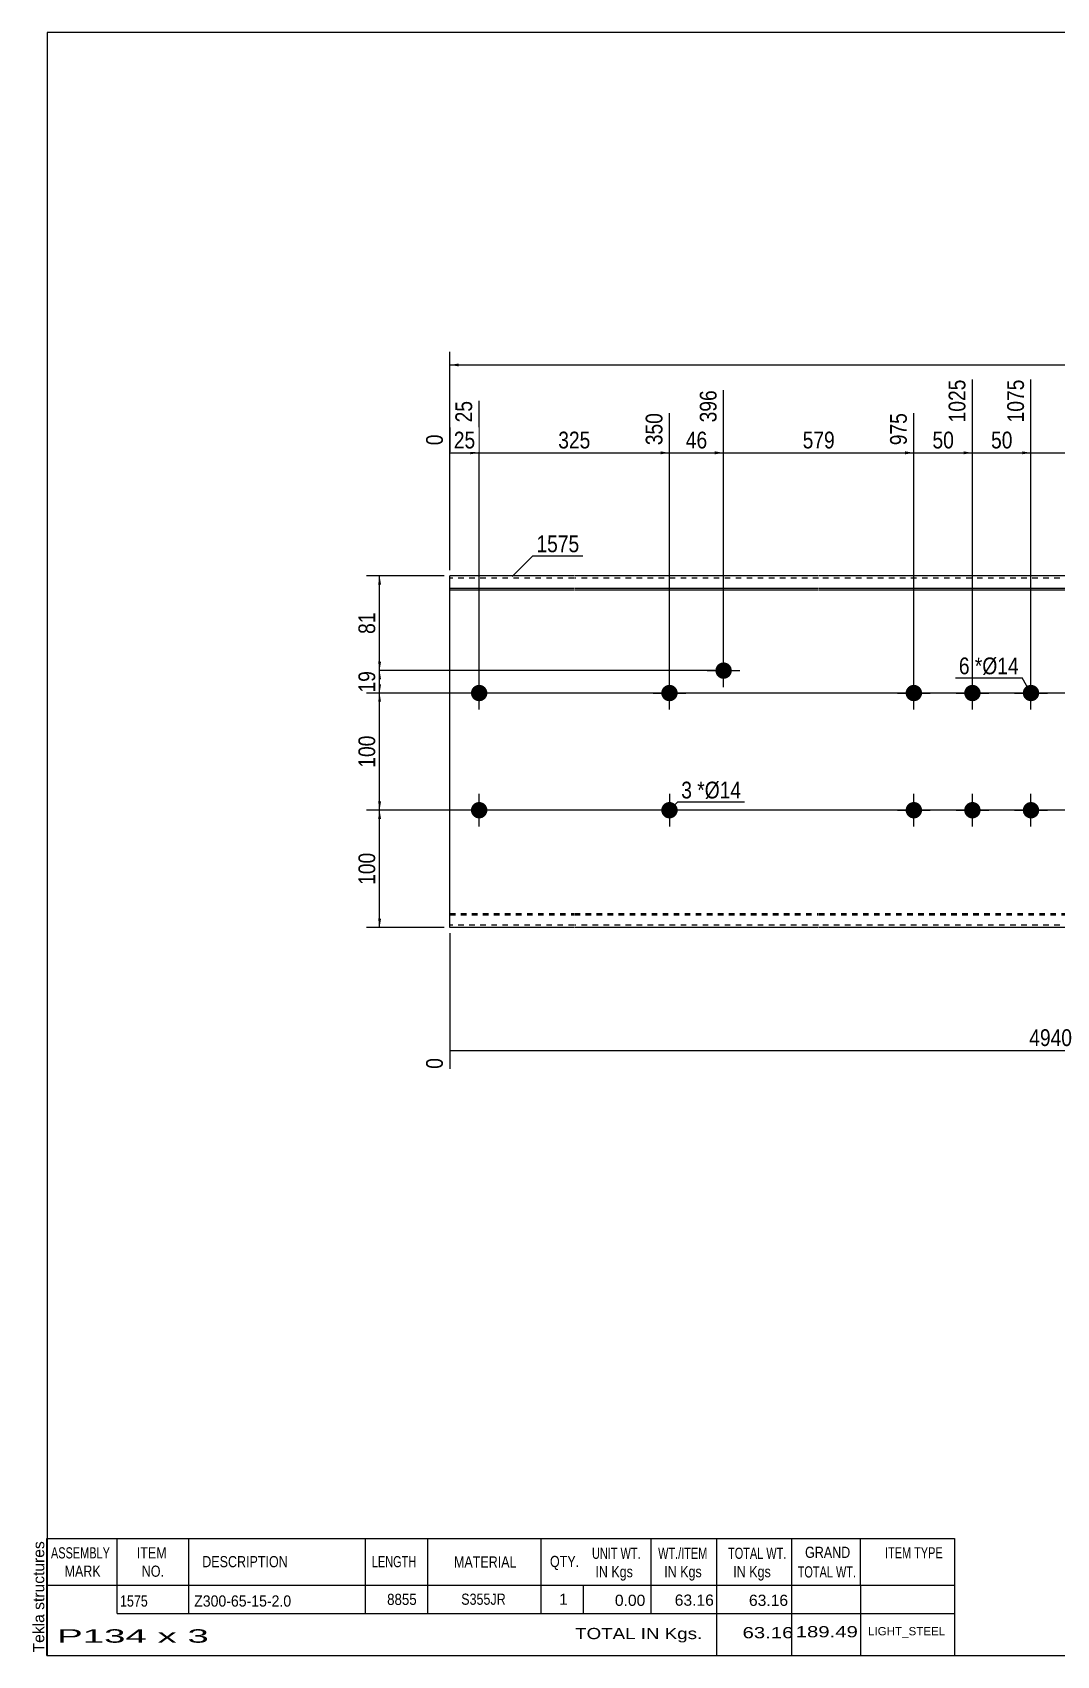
# Model space of a CAD drawing. Header units: millimetres. Extents: x -71 to 331, y -154 to 123.
# Drawn here: x -71.3 to 103.6, y -154.3 to 122.8 of the extents above; entities that cross this region are included whole.
import ezdxf

# ---------------------------------------------------------------- set-up
doc = ezdxf.new("R2010")
doc.units = ezdxf.units.MM
doc.linetypes.add('DXK_LINE_DOT1', pattern=[1.8814, 0.9407, -0.9407])
doc.styles.add('Arial', font='ARIAL.TTF', dxfattribs={"height": 0.2})
doc.styles.add('Arial Narrow', font='ARIALN.TTF', dxfattribs={"height": 0.2})

# ---------------------------------------------------------------- blocks, each defined once
blk = doc.blocks.new('Unknown-629086831-1833')
at = {"color": 5, "linetype": 'Continuous'}
for p, q in [((331.25, 122.75), (-68.75, 122.75)), ((-68.75, 122.75), (-68.75, -154.25)), ((331.25, -154.25), (331.25, 122.75)), ((-68.75, -154.25), (331.25, -154.25))]:
    blk.add_line(p, q, dxfattribs=at)
at = {"color": 174, "linetype": 'Continuous', "style": 'Arial'}
blk.add_text('Tekla structures', height=1.9102, rotation=90, dxfattribs=at).set_placement((-69.25, -153.75))
blk = doc.blocks.new('Part-629086831-1218 - 1203')
at = {"color": 2, "linetype": 'Continuous'}
for p, q in [((0, -30), (0, 30)), ((21.19, 30), (0, 30)), ((0, 27.88), (21.19, 27.88)), ((62.92, 30), (21.29, 30)), ((21.29, 27.88), (62.92, 27.88)), ((115.41, 30), (63.02, 30)), ((63.02, 27.88), (115.41, 27.88)), ((157.14, 30), (115.51, 30)), ((115.51, 27.88), (157.14, 27.88)), ((189.62, 30), (157.24, 30)), ((157.24, 27.88), (189.62, 27.88)), ((220.52, 30), (189.72, 30)), ((189.72, 27.88), (220.52, 27.88)), ((248.82, 30), (220.62, 30)), ((220.62, 27.88), (248.82, 27.88)), ((248.82, 30), (248.82, -30)), ((0, 27.6), (21.19, 27.6)), ((21.29, 27.6), (62.92, 27.6)), ((63.02, 27.6), (115.41, 27.6)), ((115.51, 27.6), (157.14, 27.6)), ((157.24, 27.6), (189.62, 27.6)), ((189.72, 27.6), (220.52, 27.6)), ((220.62, 27.6), (248.82, 27.6)), ((21.19, -30), (0, -30)), ((62.92, -30), (21.29, -30)), ((115.41, -30), (63.02, -30)), ((157.14, -30), (115.51, -30)), ((189.62, -30), (157.24, -30)), ((220.52, -30), (189.72, -30)), ((248.82, -30), (220.62, -30))]:
    blk.add_line(p, q, dxfattribs=at)
at = {"color": 7, "linetype": 'DXK_LINE_DOT1'}
for p, q in [((21.19, 29.6), (0, 29.6)), ((62.92, 29.6), (21.29, 29.6)), ((115.41, 29.6), (63.02, 29.6)), ((157.14, 29.6), (115.51, 29.6)), ((189.62, 29.6), (157.24, 29.6)), ((220.52, 29.6), (189.72, 29.6)), ((248.82, 29.6), (220.62, 29.6)), ((0, -27.6), (21.19, -27.6)), ((21.29, -27.6), (62.92, -27.6)), ((63.02, -27.6), (115.41, -27.6)), ((115.51, -27.6), (157.14, -27.6)), ((157.24, -27.6), (189.62, -27.6)), ((189.72, -27.6), (220.52, -27.6)), ((220.62, -27.6), (248.82, -27.6)), ((0, -27.88), (21.19, -27.88)), ((21.19, -29.6), (0, -29.6)), ((21.29, -27.88), (62.92, -27.88)), ((62.92, -29.6), (21.29, -29.6)), ((63.02, -27.88), (115.41, -27.88)), ((115.41, -29.6), (63.02, -29.6)), ((115.51, -27.88), (157.14, -27.88)), ((157.14, -29.6), (115.51, -29.6)), ((157.24, -27.88), (189.62, -27.88)), ((189.62, -29.6), (157.24, -29.6)), ((189.72, -27.88), (220.52, -27.88)), ((220.52, -29.6), (189.72, -29.6)), ((220.62, -27.88), (248.82, -27.88)), ((248.82, -29.6), (220.62, -29.6))]:
    blk.add_line(p, q, dxfattribs=at)
blk = doc.blocks.new('Bolt-629086831-1219 - 1203')
at = {"linetype": 'Continuous'}
for points in [[(77.81, 10, -1), (80.61, 10, -1)], [(87.81, 10, -1), (90.61, 10, -1)], [(97.81, 10, -1), (100.61, 10, -1)], [(77.81, -10, -1), (80.61, -10, -1)], [(87.81, -10, -1), (90.61, -10, -1)], [(97.81, -10, -1), (100.61, -10, -1)]]:
    blk.add_hatch(color=3, dxfattribs=at).paths.add_polyline_path(points)
at = {"color": 3, "linetype": 'Continuous'}
for p, q in [((79.21, 7.2), (79.21, 12.8)), ((89.21, 7.2), (89.21, 12.8)), ((99.21, 7.2), (99.21, 12.8)), ((76.41, 10), (82.01, 10)), ((86.41, 10), (92.01, 10)), ((96.41, 10), (102.01, 10)), ((79.21, -12.8), (79.21, -7.2)), ((89.21, -12.8), (89.21, -7.2)), ((99.21, -12.8), (99.21, -7.2)), ((76.41, -10), (82.01, -10)), ((86.41, -10), (92.01, -10)), ((96.41, -10), (102.01, -10))]:
    blk.add_line(p, q, dxfattribs=at)
blk = doc.blocks.new('Bolt-629086831-1221 - 1203')
at = {"linetype": 'Continuous'}
blk.add_hatch(color=3, dxfattribs=at).paths.add_polyline_path([(45.33, 13.83, -1), (48.13, 13.83, -1)])
at = {"color": 3, "linetype": 'Continuous'}
for p, q in [((46.73, 11.03), (46.73, 16.63)), ((43.93, 13.83), (49.53, 13.83))]:
    blk.add_line(p, q, dxfattribs=at)
blk = doc.blocks.new('Bolt-629086831-1222 - 1203')
at = {"linetype": 'Continuous'}
blk.add_hatch(color=3, dxfattribs=at).paths.add_polyline_path([(36.09, 10, -1), (38.89, 10, -1)])
at = {"color": 3, "linetype": 'Continuous'}
for p, q in [((37.49, 7.2), (37.49, 12.8)), ((34.69, 10), (40.29, 10))]:
    blk.add_line(p, q, dxfattribs=at)
blk = doc.blocks.new('Bolt-629086831-1225 - 1203')
at = {"linetype": 'Continuous'}
blk.add_hatch(color=3, dxfattribs=at).paths.add_polyline_path([(38.89, -10, -1), (36.09, -10, -1)])
at = {"color": 3, "linetype": 'Continuous'}
for p, q in [((37.49, -7.2), (37.49, -12.8)), ((40.29, -10), (34.69, -10))]:
    blk.add_line(p, q, dxfattribs=at)
blk = doc.blocks.new('Bolt-629086831-1226 - 1203')
at = {"linetype": 'Continuous'}
for points in [[(3.6, 10, -1), (6.4, 10, -1)], [(172.03, 10, -1), (174.83, 10, -1)]]:
    blk.add_hatch(color=3, dxfattribs=at).paths.add_polyline_path(points)
at = {"color": 3, "linetype": 'Continuous'}
for p, q in [((5, 7.2), (5, 12.8)), ((173.43, 7.2), (173.43, 12.8)), ((7.8, 10), (2.2, 10)), ((176.23, 10), (170.63, 10))]:
    blk.add_line(p, q, dxfattribs=at)
blk = doc.blocks.new('Bolt-629086831-1227 - 1203')
at = {"linetype": 'Continuous'}
for points in [[(3.6, -10, -1), (6.4, -10, -1)], [(172.03, -10, -1), (174.83, -10, -1)]]:
    blk.add_hatch(color=3, dxfattribs=at).paths.add_polyline_path(points)
at = {"color": 3, "linetype": 'Continuous'}
for p, q in [((5, -12.8), (5, -7.2)), ((173.43, -12.8), (173.43, -7.2)), ((7.8, -10), (2.2, -10)), ((176.23, -10), (170.63, -10))]:
    blk.add_line(p, q, dxfattribs=at)
blk = doc.blocks.new('StraightDimension-629086831-1263 - 1203')
at = {"linetype": 'Continuous'}
blk.add_hatch(color=7, dxfattribs=at).paths.add_polyline_path([(45.23, 51.25), (46.73, 51), (45.23, 50.75)])
at = {"color": 7, "linetype": 'Continuous'}
for p, q in [((46.73, 14.83), (46.73, 61.68)), ((37.49, 11), (37.49, 57.78)), ((37.49, 51), (46.73, 51))]:
    blk.add_line(p, q, dxfattribs=at)
at = {"color": 0}
blk.add_wipeout([(44.54, 51.15), (44.54, 55.35), (39.68, 55.35), (39.68, 51.15)], dxfattribs=at)
at = {"color": 0, "linetype": 'Continuous'}
blk.add_wipeout([(46.13, 62.28), (41.93, 62.28), (41.93, 55.6), (46.13, 55.6)], dxfattribs=at)
at = {"color": 3, "linetype": 'Continuous', "style": 'Arial Narrow'}
blk.add_text('396', height=2.863, rotation=90.0002, dxfattribs=at).set_placement((45.53, 56.2))
at = {"color": 3, "style": 'Arial Narrow'}
blk.add_text('46', height=2.863, dxfattribs=at).set_placement((40.28, 51.75))
blk = doc.blocks.new('StraightDimension-629086831-1315 - 1203')
at = {"linetype": 'Continuous'}
for points in [[(-12.25, 28.5), (-12, 30), (-11.75, 28.5)], [(-11.75, 15.33), (-12, 13.83), (-12.25, 15.33)]]:
    blk.add_hatch(color=7, dxfattribs=at).paths.add_polyline_path(points)
at = {"color": 7, "linetype": 'Continuous'}
for p, q in [((-1, 30), (-14.25, 30)), ((-12, 13.83), (-12, 30)), ((45.73, 13.83), (-14.25, 13.83))]:
    blk.add_line(p, q, dxfattribs=at)
at = {"color": 0}
blk.add_wipeout([(-12.15, 24.34), (-16.35, 24.34), (-16.35, 19.49), (-12.15, 19.49)], dxfattribs=at)
at = {"color": 3, "style": 'Arial Narrow'}
blk.add_text('81', height=2.863, rotation=90.0002, dxfattribs=at).set_placement((-12.75, 20.09))
blk = doc.blocks.new('StraightDimension-629086831-1316 - 1203')
at = {"linetype": 'Continuous'}
for points in [[(-12.25, 12.33), (-12, 13.83), (-11.75, 12.33)], [(-11.75, 11.5), (-12, 10), (-12.25, 11.5)]]:
    blk.add_hatch(color=7, dxfattribs=at).paths.add_polyline_path(points)
at = {"color": 7, "linetype": 'Continuous'}
for p, q in [((45.73, 13.83), (-14.25, 13.83)), ((-12, 10), (-12, 13.83)), ((235.82, 10), (-14.25, 10))]:
    blk.add_line(p, q, dxfattribs=at)
at = {"color": 0}
blk.add_wipeout([(-12.15, 14.34), (-16.35, 14.34), (-16.35, 9.49), (-12.15, 9.49)], dxfattribs=at)
at = {"color": 3, "style": 'Arial Narrow'}
blk.add_text('19', height=2.863, rotation=90.0002, dxfattribs=at).set_placement((-12.75, 10.09))
blk = doc.blocks.new('StraightDimension-629086831-1317 - 1203')
at = {"linetype": 'Continuous'}
for points in [[(-12.25, 8.5), (-12, 10), (-11.75, 8.5)], [(-11.75, -8.5), (-12, -10), (-12.25, -8.5)]]:
    blk.add_hatch(color=7, dxfattribs=at).paths.add_polyline_path(points)
at = {"color": 7, "linetype": 'Continuous'}
for p, q in [((235.82, 10), (-14.25, 10)), ((-12, -10), (-12, 10)), ((235.82, -10), (-14.25, -10))]:
    blk.add_line(p, q, dxfattribs=at)
at = {"color": 0}
blk.add_wipeout([(-12.15, 3.34), (-16.35, 3.34), (-16.35, -3.34), (-12.15, -3.34)], dxfattribs=at)
at = {"color": 3, "style": 'Arial Narrow'}
blk.add_text('100', height=2.863, rotation=90.0002, dxfattribs=at).set_placement((-12.75, -2.74))
blk = doc.blocks.new('StraightDimension-629086831-1259 - 1203')
at = {"linetype": 'Continuous'}
blk.add_hatch(color=7, dxfattribs=at).paths.add_polyline_path([(130.2, 51.25), (131.7, 51), (130.2, 50.75)])
at = {"color": 7, "linetype": 'Continuous'}
for p, q in [((99.21, 11), (99.21, 63.51)), ((131.7, 14.83), (131.7, 59.61)), ((99.21, 51), (131.7, 51))]:
    blk.add_line(p, q, dxfattribs=at)
at = {"color": 0, "linetype": 'Continuous'}
blk.add_wipeout([(131.1, 60.21), (126.9, 60.21), (126.9, 51.7), (131.1, 51.7)], dxfattribs=at)
at = {"color": 0}
blk.add_wipeout([(118.8, 51.15), (118.8, 55.35), (112.12, 55.35), (112.12, 51.15)], dxfattribs=at)
at = {"color": 3, "linetype": 'Continuous', "style": 'Arial Narrow'}
blk.add_text('1654', height=2.863, rotation=90.0002, dxfattribs=at).set_placement((130.5, 52.3))
at = {"color": 3, "style": 'Arial Narrow'}
blk.add_text('579', height=2.863, dxfattribs=at).set_placement((112.72, 51.75))
blk = doc.blocks.new('StraightDimension-629086831-1260 - 1203')
at = {"linetype": 'Continuous'}
blk.add_hatch(color=7, dxfattribs=at).paths.add_polyline_path([(97.71, 51.25), (99.21, 51), (97.71, 50.75)])
at = {"color": 7, "linetype": 'Continuous'}
for p, q in [((89.21, 11), (89.21, 63.51)), ((99.21, 11), (99.21, 63.51)), ((89.21, 51), (99.21, 51))]:
    blk.add_line(p, q, dxfattribs=at)
at = {"color": 0}
blk.add_wipeout([(96.64, 51.15), (96.64, 55.35), (91.79, 55.35), (91.79, 51.15)], dxfattribs=at)
at = {"color": 0, "linetype": 'Continuous'}
blk.add_wipeout([(98.61, 64.11), (94.41, 64.11), (94.41, 55.6), (98.61, 55.6)], dxfattribs=at)
at = {"color": 3, "linetype": 'Continuous', "style": 'Arial Narrow'}
blk.add_text('1075', height=2.863, rotation=90.0002, dxfattribs=at).set_placement((98.01, 56.2))
at = {"color": 3, "style": 'Arial Narrow'}
blk.add_text('50', height=2.863, dxfattribs=at).set_placement((92.39, 51.75))
blk = doc.blocks.new('StraightDimension-629086831-1318 - 1203')
at = {"linetype": 'Continuous'}
for points in [[(-12.25, -11.5), (-12, -10), (-11.75, -11.5)], [(-11.75, -28.5), (-12, -30), (-12.25, -28.5)]]:
    blk.add_hatch(color=7, dxfattribs=at).paths.add_polyline_path(points)
at = {"color": 7, "linetype": 'Continuous'}
for p, q in [((235.82, -10), (-14.25, -10)), ((-12, -30), (-12, -10)), ((-1, -30), (-14.25, -30))]:
    blk.add_line(p, q, dxfattribs=at)
at = {"color": 0}
blk.add_wipeout([(-12.15, -16.66), (-16.35, -16.66), (-16.35, -23.34), (-12.15, -23.34)], dxfattribs=at)
at = {"color": 3, "style": 'Arial Narrow'}
blk.add_text('100', height=2.863, rotation=90.0002, dxfattribs=at).set_placement((-12.75, -22.74))
blk = doc.blocks.new('StraightDimension-629086831-1261 - 1203')
at = {"linetype": 'Continuous'}
blk.add_hatch(color=7, dxfattribs=at).paths.add_polyline_path([(87.71, 51.25), (89.21, 51), (87.71, 50.75)])
at = {"color": 7, "linetype": 'Continuous'}
for p, q in [((89.21, 11), (89.21, 63.51)), ((79.21, 11), (79.21, 57.78)), ((79.21, 51), (89.21, 51))]:
    blk.add_line(p, q, dxfattribs=at)
at = {"color": 0}
blk.add_wipeout([(86.64, 51.15), (86.64, 55.35), (81.79, 55.35), (81.79, 51.15)], dxfattribs=at)
at = {"color": 0, "linetype": 'Continuous'}
blk.add_wipeout([(88.61, 64.11), (84.41, 64.11), (84.41, 55.6), (88.61, 55.6)], dxfattribs=at)
at = {"color": 3, "linetype": 'Continuous', "style": 'Arial Narrow'}
blk.add_text('1025', height=2.863, rotation=90.0002, dxfattribs=at).set_placement((88.01, 56.2))
at = {"color": 3, "style": 'Arial Narrow'}
blk.add_text('50', height=2.863, dxfattribs=at).set_placement((82.39, 51.75))
blk = doc.blocks.new('StraightDimension-629086831-1262 - 1203')
at = {"linetype": 'Continuous'}
blk.add_hatch(color=7, dxfattribs=at).paths.add_polyline_path([(77.71, 51.25), (79.21, 51), (77.71, 50.75)])
at = {"color": 7, "linetype": 'Continuous'}
for p, q in [((46.73, 14.83), (46.73, 61.68)), ((79.21, 11), (79.21, 57.78)), ((46.73, 51), (79.21, 51))]:
    blk.add_line(p, q, dxfattribs=at)
at = {"color": 0, "linetype": 'Continuous'}
blk.add_wipeout([(78.61, 58.38), (74.41, 58.38), (74.41, 51.7), (78.61, 51.7)], dxfattribs=at)
at = {"color": 0}
blk.add_wipeout([(66.31, 51.15), (66.31, 55.35), (59.63, 55.35), (59.63, 51.15)], dxfattribs=at)
at = {"color": 3, "linetype": 'Continuous', "style": 'Arial Narrow'}
blk.add_text('975', height=2.863, rotation=90.0002, dxfattribs=at).set_placement((78.01, 52.3))
at = {"color": 3, "style": 'Arial Narrow'}
blk.add_text('579', height=2.863, dxfattribs=at).set_placement((60.23, 51.75))
blk = doc.blocks.new('StraightDimension-629086831-1264 - 1203')
at = {"linetype": 'Continuous'}
blk.add_hatch(color=7, dxfattribs=at).paths.add_polyline_path([(35.99, 51.25), (37.49, 51), (35.99, 50.75)])
at = {"color": 7, "linetype": 'Continuous'}
for p, q in [((5, 11), (5, 59.86)), ((37.49, 11), (37.49, 57.78)), ((5, 51), (37.49, 51))]:
    blk.add_line(p, q, dxfattribs=at)
at = {"color": 0, "linetype": 'Continuous'}
blk.add_wipeout([(36.89, 58.38), (32.69, 58.38), (32.69, 51.7), (36.89, 51.7)], dxfattribs=at)
at = {"color": 0}
blk.add_wipeout([(24.59, 51.15), (24.59, 55.35), (17.9, 55.35), (17.9, 51.15)], dxfattribs=at)
at = {"color": 3, "linetype": 'Continuous', "style": 'Arial Narrow'}
blk.add_text('350', height=2.863, rotation=90.0002, dxfattribs=at).set_placement((36.29, 52.3))
at = {"color": 3, "style": 'Arial Narrow'}
blk.add_text('325', height=2.863, dxfattribs=at).set_placement((18.5, 51.75))
blk = doc.blocks.new('StraightDimension-629086831-1265 - 1203')
at = {"linetype": 'Continuous'}
blk.add_hatch(color=7, dxfattribs=at).paths.add_polyline_path([(3.5, 51.25), (5, 51), (3.5, 50.75)])
at = {"color": 7, "linetype": 'Continuous'}
for p, q in [((5, 11), (5, 59.86)), ((0, 31), (0, 54.13)), ((0, 51), (5, 51))]:
    blk.add_line(p, q, dxfattribs=at)
at = {"color": 0}
blk.add_wipeout([(4.93, 51.15), (4.93, 55.35), (0.07, 55.35), (0.07, 51.15)], dxfattribs=at)
at = {"color": 0, "linetype": 'Continuous'}
blk.add_wipeout([(4.4, 60.46), (0.2, 60.46), (0.2, 55.6), (4.4, 55.6)], dxfattribs=at)
at = {"color": 3, "linetype": 'Continuous', "style": 'Arial Narrow'}
blk.add_text('25', height=2.863, rotation=90.0002, dxfattribs=at).set_placement((3.8, 56.2))
at = {"color": 3, "style": 'Arial Narrow'}
blk.add_text('25', height=2.863, dxfattribs=at).set_placement((0.67, 51.75))
at = {"color": 0, "linetype": 'Continuous'}
blk.add_wipeout([(-0.6, 54.73), (-4.8, 54.73), (-4.8, 51.7), (-0.6, 51.7)], dxfattribs=at)
at = {"color": 3, "linetype": 'Continuous', "style": 'Arial Narrow'}
blk.add_text('0', height=2.86, rotation=90.0002, dxfattribs=at).set_placement((-1.2, 52.3))
blk = doc.blocks.new('StraightDimension-629086831-1310 - 1203')
at = {"linetype": 'Continuous'}
blk.add_hatch(color=7, dxfattribs=at).paths.add_polyline_path([(203.62, -50.75), (205.12, -51), (203.62, -51.25)])
at = {"color": 7, "linetype": 'Continuous'}
for p, q in [((205.12, -11), (205.12, -59.61)), ((0, -31), (0, -54.13)), ((0, -51), (205.12, -51))]:
    blk.add_line(p, q, dxfattribs=at)
at = {"color": 0}
blk.add_wipeout([(106.82, -50.85), (106.82, -46.65), (98.31, -46.65), (98.31, -50.85)], dxfattribs=at)
at = {"color": 0, "linetype": 'Continuous'}
for points in [[(-0.6, -51.7), (-4.8, -51.7), (-4.8, -54.73), (-0.6, -54.73)], [(204.52, -51.7), (200.32, -51.7), (200.32, -60.21), (204.52, -60.21)]]:
    blk.add_wipeout(points, dxfattribs=at)
at = {"color": 3, "style": 'Arial Narrow'}
blk.add_text('4940', height=2.863, dxfattribs=at).set_placement((98.91, -50.25))
at = {"color": 3, "linetype": 'Continuous', "style": 'Arial Narrow'}
for s, height, p in [('0', 2.86, (-1.2, -54.13)), ('4940', 2.863, (203.92, -59.61))]:
    blk.add_text(s, height=height, rotation=90.0002, dxfattribs=at).set_placement(p)
blk = doc.blocks.new('StraightDimension-629086831-1351 - 1203')
at = {"linetype": 'Continuous'}
for points in [[(1.5, 65.75), (0, 66), (1.5, 66.25)], [(247.32, 66.25), (248.82, 66), (247.32, 65.75)]]:
    blk.add_hatch(color=7, dxfattribs=at).paths.add_polyline_path(points)
at = {"color": 7, "linetype": 'Continuous'}
for p, q in [((0, 31), (0, 68.25)), ((248.82, 31), (248.82, 68.25)), ((0, 66), (248.82, 66))]:
    blk.add_line(p, q, dxfattribs=at)
at = {"color": 0}
blk.add_wipeout([(128.66, 66.15), (128.66, 70.35), (120.15, 70.35), (120.15, 66.15)], dxfattribs=at)
at = {"color": 3, "style": 'Arial Narrow'}
blk.add_text('8855', height=2.863, dxfattribs=at).set_placement((120.75, 66.75))
blk = doc.blocks.new('CBS_BOM-629086831-1861')
at = {"color": 7, "linetype": 'Continuous'}
for p, q in [((-68.78, -142.28), (-68.78, -134.28)), ((-68.78, -134.28), (86.14, -134.28)), ((-56.78, -142.28), (-56.78, -134.28)), ((-44.59, -142.28), (-44.59, -134.28)), ((-14.43, -142.28), (-14.43, -134.28)), ((-3.75, -142.28), (-3.75, -134.28)), ((15.57, -142.28), (15.57, -134.28)), ((34.37, -142.28), (34.37, -134.28)), ((45.58, -142.28), (45.58, -134.28)), ((58.37, -142.28), (58.37, -134.28)), ((70.12, -142.28), (70.12, -134.28)), ((86.14, -134.29), (86.14, -142.27)), ((-68.78, -142.28), (86.14, -142.28)), ((-68.78, -147.08), (-68.78, -142.28)), ((-56.78, -147.08), (-56.78, -142.28)), ((-44.59, -147.08), (-44.59, -142.28)), ((-14.43, -147.08), (-14.43, -142.28)), ((-3.75, -147.08), (-3.75, -142.28)), ((15.57, -147.08), (15.57, -142.28)), ((22.83, -147.08), (22.83, -142.28)), ((34.37, -147.08), (34.37, -142.28)), ((45.58, -147.08), (45.58, -142.28)), ((58.37, -147.08), (58.37, -142.28)), ((70.14, -147.08), (70.14, -142.28)), ((86.14, -142.28), (86.14, -147.08)), ((-68.78, -154.28), (-68.78, -147.1)), ((-56.78, -147.08), (86.14, -147.08)), ((45.58, -154.28), (45.58, -147.1)), ((58.37, -154.28), (58.37, -147.1)), ((70.18, -154.28), (70.18, -147.1)), ((86.14, -147.08), (86.14, -154.28)), ((-68.78, -154.28), (86.14, -154.28))]:
    blk.add_line(p, q, dxfattribs=at)
at = {"color": 3, "linetype": 'Continuous', "style": 'Arial'}
for s, height, width, p in [('GRAND', 1.91, 0.8, (60.64, -137.62)), ('ASSEMBLY', 1.91, 0.7, (-68.1, -137.71)), ('ITEM', 1.91, 0.8, (-53.45, -137.71)), ('DESCRIPTION', 1.9102, 0.8, (-42.27, -139.21)), ('LENGTH', 1.91, 0.7, (-13.32, -139.21)), ('MATERIAL', 1.91, 0.8, (0.7, -139.26)), ('QTY.', 1.91, 0.8, (17.09, -139.18)), ('UNIT WT.', 1.91, 0.7, (24.26, -137.78)), ('WT./ITEM', 1.91, 0.7, (35.55, -137.78)), ('TOTAL WT.', 1.91, 0.7, (47.49, -137.78)), ('ITEM TYPE', 1.91, 0.7, (74.28, -137.7)), ('MARK', 1.91, 0.8, (-65.78, -140.84)), ('NO.', 1.91, 0.8, (-52.6, -140.84)), ('IN Kgs', 1.91, 0.8, (24.84, -140.92)), ('IN Kgs', 1.91, 0.8, (36.59, -140.92)), ('IN Kgs', 1.91, 0.8, (48.38, -140.92)), ('TOTAL WT.', 1.91, 0.7, (59.38, -140.96))]:
    blk.add_text(s, height=height, dxfattribs=dict(at, width=width)).set_placement(p)
at = {"color": 7, "linetype": 'Continuous', "style": 'Arial'}
for s, height, width, p in [('1575', 1.91, 0.8, (-56.32, -145.93)), ('Z300-65-15-2.0', 1.9102, 0.9, (-43.65, -145.93)), ('8855', 1.91, 0.85, (-10.71, -145.65)), ('S355JR', 1.91, 0.8, (1.94, -145.62))]:
    blk.add_text(s, height=height, dxfattribs=dict(at, width=width)).set_placement(p)
for s, p in [('1', (18.66, -145.62)), ('0.00', (28.17, -145.81)), ('63.16', (38.39, -145.78)), ('63.16', (51.06, -145.81))]:
    blk.add_text(s, height=1.91, dxfattribs=at).set_placement(p)
at = {"color": 6, "linetype": 'Continuous', "style": 'Arial'}
for s, height, width, p in [('TOTAL IN Kgs.', 1.9102, 1.2, (21.38, -151.48)), ('63.16', 1.91, 1.3, (49.97, -151.33)), ('189.49', 1.91, 1.3, (59.04, -151.17)), ('P134 x 3', 2.292, 2.05, (-67.06, -152.09))]:
    blk.add_text(s, height=height, dxfattribs=dict(at, width=width)).set_placement(p)
blk.add_text('LIGHT_STEEL', height=1.4135, dxfattribs=at).set_placement((71.39, -150.83))
blk = doc.blocks.new('Mark-629086831-1354 - 1203')
at = {"color": 0}
blk.add_wipeout([(22.09, 34.04), (22.09, 37.04), (14.78, 37.04), (14.78, 34.04)], dxfattribs=at)
blk.add_wipeout([(22.09, 34.04), (22.09, 37.04), (14.78, 37.04), (14.78, 34.04)], dxfattribs=at)
at = {"color": 7, "linetype": 'Continuous'}
for p, q in [((10.65, 29.9), (14.18, 33.44)), ((14.18, 33.44), (22.69, 33.44))]:
    blk.add_line(p, q, dxfattribs=at)
at = {"color": 3, "style": 'Arial Narrow'}
blk.add_text('1575', height=2.863, dxfattribs=at).set_placement((14.78, 34.04))
blk = doc.blocks.new('MarkSet-629086831-1370 - 1203')
at = {"color": 0}
blk.add_wipeout([(41.33, -7.99), (41.33, -4.99), (39.5, -4.99), (39.5, -7.99)], dxfattribs=at)
blk.add_wipeout([(41.33, -7.99), (41.33, -4.99), (39.5, -4.99), (39.5, -7.99)], dxfattribs=at)
at = {"color": 7, "linetype": 'Continuous'}
blk.add_line((37.49, -10), (38.9, -8.59), dxfattribs=at)
at = {"color": 0}
blk.add_wipeout([(43.51, -7.99), (43.51, -4.99), (42.23, -4.99), (42.23, -7.99)], dxfattribs=at)
blk.add_wipeout([(43.51, -7.99), (43.51, -4.99), (42.23, -4.99), (42.23, -7.99)], dxfattribs=at)
at = {"color": 3, "style": 'Arial Narrow'}
blk.add_text('3', height=2.86, dxfattribs=at).set_placement((39.5, -7.99))
at = {"color": 0}
blk.add_wipeout([(49.72, -7.99), (49.72, -4.99), (43.51, -4.99), (43.51, -7.99)], dxfattribs=at)
blk.add_wipeout([(49.72, -7.99), (49.72, -4.99), (43.51, -4.99), (43.51, -7.99)], dxfattribs=at)
at = {"color": 7, "linetype": 'Continuous'}
blk.add_line((38.9, -8.59), (50.32, -8.59), dxfattribs=at)
at = {"color": 3, "style": 'Arial Narrow'}
for s, height, p in [('*', 2.86, (42.23, -7.99)), ('Ø14', 2.863, (43.51, -7.99))]:
    blk.add_text(s, height=height, dxfattribs=at).set_placement(p)
blk = doc.blocks.new('Mark-629086831-1379 - 1203')
at = {"color": 0}
blk.add_wipeout([(88.72, 13.2), (88.72, 16.2), (86.9, 16.2), (86.9, 13.2)], dxfattribs=at)
blk.add_wipeout([(88.72, 13.2), (88.72, 16.2), (86.9, 16.2), (86.9, 13.2)], dxfattribs=at)
blk.add_wipeout([(90.9, 13.2), (90.9, 16.2), (89.62, 16.2), (89.62, 13.2)], dxfattribs=at)
blk.add_wipeout([(90.9, 13.2), (90.9, 16.2), (89.62, 16.2), (89.62, 13.2)], dxfattribs=at)
at = {"color": 3, "style": 'Arial Narrow'}
blk.add_text('6', height=2.86, dxfattribs=at).set_placement((86.9, 13.2))
at = {"color": 0}
blk.add_wipeout([(97.11, 13.2), (97.11, 16.2), (90.9, 16.2), (90.9, 13.2)], dxfattribs=at)
blk.add_wipeout([(97.11, 13.2), (97.11, 16.2), (90.9, 16.2), (90.9, 13.2)], dxfattribs=at)
at = {"color": 7, "linetype": 'Continuous'}
for p in [(86.3, 12.6), (99.21, 10)]:
    blk.add_line(p, (97.71, 12.6), dxfattribs=at)
at = {"color": 3, "style": 'Arial Narrow'}
for s, height, p in [('*', 2.86, (89.62, 13.2)), ('Ø14', 2.863, (90.9, 13.2))]:
    blk.add_text(s, height=height, dxfattribs=at).set_placement(p)

msp = doc.modelspace()

# ---------------------------------------------------------------- block references
for name in ['Unknown-629086831-1833', 'Part-629086831-1218 - 1203', 'Bolt-629086831-1221 - 1203', 'Bolt-629086831-1226 - 1203', 'Bolt-629086831-1222 - 1203', 'Bolt-629086831-1219 - 1203', 'Bolt-629086831-1227 - 1203', 'Bolt-629086831-1225 - 1203', 'CBS_BOM-629086831-1861']:
    msp.add_blockref(name, (0, 0))

# ---------------------------------------------------------------- next in the draw order: block references
msp.add_blockref('StraightDimension-629086831-1263 - 1203', (0, 0))

# ---------------------------------------------------------------- next in the draw order: block references
msp.add_blockref('StraightDimension-629086831-1315 - 1203', (0, 0))

# ---------------------------------------------------------------- next in the draw order: block references
msp.add_blockref('StraightDimension-629086831-1316 - 1203', (0, 0))

# ---------------------------------------------------------------- next in the draw order: block references
msp.add_blockref('StraightDimension-629086831-1317 - 1203', (0, 0))

# ---------------------------------------------------------------- next in the draw order: block references
for name in ['StraightDimension-629086831-1259 - 1203', 'StraightDimension-629086831-1264 - 1203', 'StraightDimension-629086831-1318 - 1203']:
    msp.add_blockref(name, (0, 0))

# ---------------------------------------------------------------- next in the draw order: block references
for name in ['StraightDimension-629086831-1260 - 1203', 'StraightDimension-629086831-1265 - 1203', 'StraightDimension-629086831-1310 - 1203']:
    msp.add_blockref(name, (0, 0))

# ---------------------------------------------------------------- next in the draw order: block references
for name in ['StraightDimension-629086831-1261 - 1203', 'MarkSet-629086831-1370 - 1203']:
    msp.add_blockref(name, (0, 0))

# ---------------------------------------------------------------- next in the draw order: block references
for name in ['StraightDimension-629086831-1262 - 1203', 'Mark-629086831-1379 - 1203']:
    msp.add_blockref(name, (0, 0))

# ---------------------------------------------------------------- next in the draw order: block references
msp.add_blockref('StraightDimension-629086831-1351 - 1203', (0, 0))

# ---------------------------------------------------------------- next in the draw order: block references
msp.add_blockref('Mark-629086831-1354 - 1203', (0, 0))

doc.saveas('drawing.dxf')
